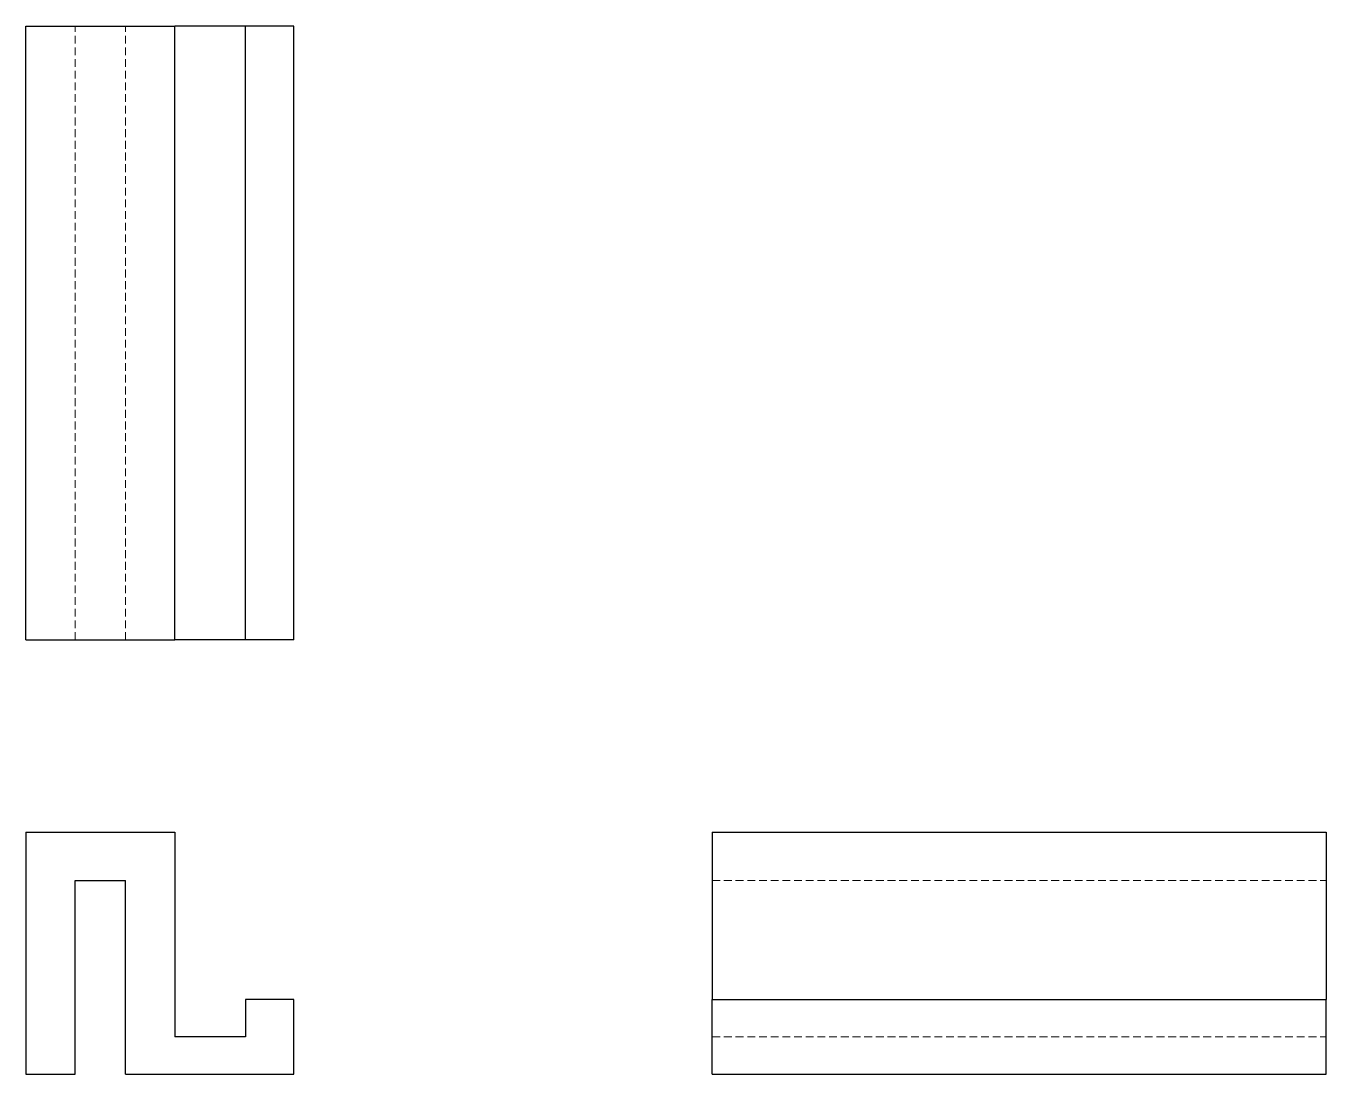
# Model space of a CAD drawing. Header units: millimetres. Extents: x 61 to 273, y 37 to 208.
import ezdxf

# ---------------------------------------------------------------- set-up
doc = ezdxf.new("R2010")
doc.units = ezdxf.units.MM
doc.linetypes.add('HIDDEN', pattern=[1.905, 1.27, -0.635])

msp = doc.modelspace()

# ---------------------------------------------------------------- linework, layer by layer
at = {"color": 7, "linetype": 'Continuous', "lineweight": 25}
for p, q in [((61.18, 108), (61.18, 208)), ((61.18, 208), (85.42, 208)), ((85.42, 108), (85.42, 208)), ((96.94, 208), (85.42, 208)), ((96.94, 108), (96.94, 208)), ((104.82, 208), (96.94, 208)), ((104.82, 108), (104.82, 208)), ((61.18, 108), (85.42, 108)), ((96.94, 108), (85.42, 108)), ((104.82, 108), (96.94, 108)), ((61.18, 76.7), (61.18, 37.3)), ((61.18, 76.7), (85.42, 76.7)), ((85.42, 76.7), (85.42, 43.36)), ((173, 76.7), (273, 76.7)), ((173, 76.7), (173, 49.42)), ((273, 76.7), (273, 49.42)), ((69.18, 68.82), (77.42, 68.82)), ((69.18, 37.3), (69.18, 68.82)), ((77.42, 37.3), (77.42, 68.82)), ((104.82, 49.42), (96.94, 49.42)), ((96.94, 49.42), (96.94, 43.36)), ((104.82, 37.3), (104.82, 49.42)), ((173, 37.3), (173, 49.42)), ((173, 49.42), (273, 49.42)), ((273, 37.3), (273, 49.42)), ((96.94, 43.36), (85.42, 43.36)), ((61.18, 37.3), (69.18, 37.3)), ((77.42, 37.3), (104.82, 37.3)), ((173, 37.3), (273, 37.3))]:
    msp.add_line(p, q, dxfattribs=at)
at = {"color": 7, "linetype": 'HIDDEN', "lineweight": 18}
for p, q in [((69.18, 108), (69.18, 208)), ((77.42, 108), (77.42, 208)), ((173, 68.82), (273, 68.82)), ((173, 43.36), (273, 43.36))]:
    msp.add_line(p, q, dxfattribs=at)

doc.saveas('drawing.dxf')
